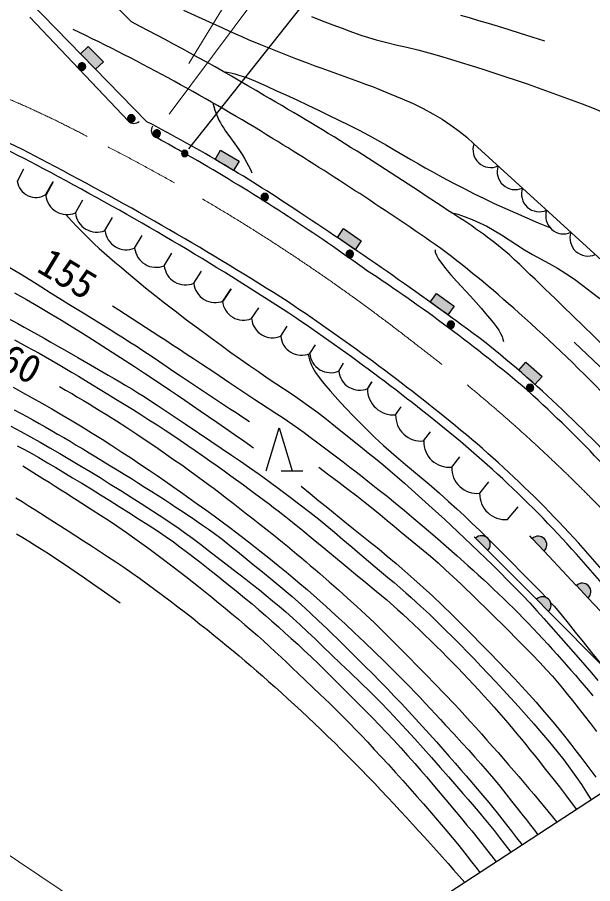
# Model space of a CAD drawing. Units: millimetres, scale not verified. Extents: x 40000 to 680000, y 20000 to 380000.
# Drawn here: x 504697 to 531381, y 242502 to 282681 of the extents above; entities that cross this region are included whole.
import ezdxf
from ezdxf.enums import TextEntityAlignment as Align

# ---------------------------------------------------------------- set-up
doc = ezdxf.new("R2010")
doc.units = ezdxf.units.MM
doc.header["$LTSCALE"] = 1000
doc.linetypes.add('CHAIN', pattern=[18.5, 12, -1.5, 3.5, -1.5])
for name, color, linetype, lineweight in [('M-BGD', 7, 'Continuous', 25), ('M-BMK', 2, 'CHAIN', 13), ('M-BMK-SRVR', 3, 'Continuous', 25), ('M-STR-HTXT', 7, 'Continuous', 13), ('M-STR-STRC', 7, 'Continuous', 25)]:
    doc.layers.add(name, color=color, linetype=linetype, lineweight=lineweight)
doc.styles.add('ＭＳ ゴシック', font='')
doc.styles.get('ＭＳ ゴシック').set_extended_font_data('MS Gothic')

msp = doc.modelspace()

# ---------------------------------------------------------------- hatches: boundary and pattern name
at = {"layer": 'M-BGD'}
for points in [[(508329, 280270), (507630, 280985), (507987, 281335), (508686, 280620)], [(507869, 280396, 0.41422), (507694, 280571, 0.41422), (507519, 280396, 1)], [(510158, 277990, 0.41422), (509983, 278165, 0.41422), (509808, 277990, 0.41422), (509983, 277815, 0.41422)], [(511341, 277292, 0.41422), (511166, 277467, 0.41422), (510991, 277292, 1)], [(512609, 276369, 0.41421), (512459, 276519, 0.41421), (512309, 276369, 1)], [(514728, 275584), (513868, 276094), (514120, 276526), (514986, 276012)], [(516349, 274343, 0.99999), (515999, 274343, 0.99999)], [(520368, 271905), (519541, 272466), (519820, 272881), (520650, 272318)], [(520292, 271709, 0.41422), (520117, 271884, 0.41422), (519942, 271709, 0.41421), (520117, 271534, 0.41421)], [(524657, 268889), (523846, 269473), (524137, 269880), (524951, 269293)], [(524978, 268421, 0.41422), (524803, 268596, 0.41422), (524628, 268421, 0.41421), (524803, 268246, 0.41421)], [(528704, 265651), (527952, 266311), (528279, 266690), (529037, 266024)], [(528655, 265497, 0.99999), (528305, 265497, 0.99999)], [(526516, 257957, 1), (525952, 258524)], [(529126, 257927, 1), (528579, 258510)], [(531171, 255748, 0.41421), (531189, 256313, 0.41421), (530624, 256331)], [(529334, 255125, 0.41421), (529336, 255691, 0.41421), (528770, 255692)]]:
    msp.add_hatch(color=256, dxfattribs=at).paths.add_polyline_path(points)

# ---------------------------------------------------------------- linework, layer by layer
for p, q in [((507969, 284477), (509996, 282465)), ((510705, 277840), (505254, 283416)), ((509856, 277869), (505278, 282681)), ((525871, 276814), (533749, 269632)), ((504697, 275076), (505002, 275658)), ((506364, 275044), (506015, 274425)), ((506022, 274468), (506364, 275044)), ((507389, 273610), (507740, 274217)), ((508762, 272794), (509117, 273391)), ((510136, 271978), (510493, 272564)), ((511510, 271162), (511870, 271738)), ((512883, 270346), (513246, 270911)), ((514581, 270073), (514216, 269518)), ((514257, 269530), (514622, 270085)), ((515564, 268707), (515894, 269214)), ((516912, 267897), (517206, 268356)), ((533495, 264772), (530520, 267618)), ((518259, 267087), (518518, 267497)), ((519607, 266277), (519831, 266639)), ((521143, 265780), (520939, 265461)), ((520953, 265467), (521143, 265780)), ((522241, 264247), (522500, 264620)), ((523542, 263033), (523857, 263459)), ((524842, 261820), (525214, 262299)), ((516936, 261650), (517936, 261650)), ((526140, 260607), (526571, 261139)), ((527437, 259395), (527928, 259978)), ((525952, 258524), (525886, 258590)), ((526516, 257957), (525952, 258524)), ((528579, 258510), (528460, 258637)), ((529126, 257927), (528579, 258510)), ((528770, 255692), (526516, 257957)), ((530617, 256338), (529126, 257927)), ((529334, 255125), (528770, 255692)), ((533090, 253703), (531177, 255741)), ((531936, 252511), (529334, 255125))]:
    msp.add_line(p, q, dxfattribs=at)
for points in [[(512399, 283015), (513590, 282468), (513897, 282328), (514205, 282188), (514512, 282051), (514817, 281916), (515116, 281785), (515409, 281658), (515971, 281422), (516512, 281202), (517050, 280989), (517602, 280775), (518185, 280551), (518496, 280435), (518820, 280316), (519155, 280196), (520181, 279831), (520518, 279709), (520846, 279588), (521162, 279468), (521460, 279350), (522021, 279123), (522549, 278903), (523048, 278683), (523520, 278455), (523971, 278212), (524400, 277954), (524803, 277687), (525182, 277409), (525538, 277119), (525871, 276814)], [(518333, 282715), (518842, 282518), (519325, 282334), (519758, 282173), (520113, 282043), (520407, 281936), (520681, 281841), (520976, 281748), (521333, 281643), (521766, 281529), (522247, 281413), (522756, 281293), (523274, 281168), (523782, 281035), (524279, 280893), (524780, 280745), (525282, 280590), (525787, 280432), (526293, 280271), (526802, 280106), (527314, 279938), (527827, 279766), (528340, 279591), (528851, 279413), (529362, 279231), (529875, 279046), (530386, 278857), (530888, 278667), (531377, 278477), (531853, 278285)], [(525251, 282784), (525656, 282666), (526081, 282541), (526528, 282407), (526999, 282265), (527494, 282113), (528016, 281951), (528565, 281778), (529143, 281594)], [(514236, 280171), (514423, 280138), (514604, 280100), (514787, 280056), (514975, 280002), (515174, 279938), (515367, 279869), (515551, 279798), (515750, 279713), (515990, 279607), (516297, 279470), (516690, 279293), (517154, 279082), (517656, 278850), (518167, 278611), (518657, 278378), (519131, 278149), (519609, 277916), (520082, 277680), (520544, 277445), (520986, 277214), (521407, 276984), (521812, 276753), (522204, 276525), (522583, 276304), (522951, 276091), (523296, 275893), (523617, 275707), (523932, 275525), (524262, 275341), (524625, 275145), (525025, 274936), (525447, 274720), (525889, 274499), (526347, 274276), (526819, 274053), (527305, 273831), (527806, 273607), (528323, 273382), (528854, 273156), (529399, 272931)], [(513765, 278716), (513811, 278539), (513862, 278374), (513917, 278216), (513977, 278065), (514044, 277918), (514114, 277782), (514189, 277658), (514269, 277537), (514359, 277407), (514460, 277259), (514579, 277088), (514858, 276701), (514996, 276504), (515118, 276317), (515227, 276138), (515330, 275961), (515423, 275789), (515506, 275623), (515576, 275464)], [(524796, 273632), (525128, 273545), (525461, 273436), (525796, 273305), (526133, 273156), (526474, 272990), (526816, 272801), (527159, 272586), (527859, 272124), (528221, 271898), (528593, 271686), (529361, 271270), (529751, 271049), (530139, 270807), (530530, 270537), (530926, 270245), (531322, 269942), (531711, 269637)], [(506939, 273536), (507213, 273242), (507477, 272964), (507735, 272699), (507991, 272445), (508248, 272196), (508494, 271966), (508727, 271756), (508965, 271549), (509225, 271327), (509526, 271074), (509870, 270785), (510243, 270473), (510645, 270143), (511072, 269797), (511523, 269441), (512014, 269062), (512549, 268657), (513099, 268245), (513639, 267845), (514143, 267476), (514605, 267142), (515045, 266830), (515467, 266535), (515878, 266249), (516285, 265968), (516682, 265700), (517441, 265200), (517820, 264945), (518208, 264669), (518613, 264365), (519030, 264041), (519447, 263709), (520246, 263068), (520614, 262773), (520967, 262490), (521309, 262213), (521646, 261936), (521982, 261654), (522319, 261364), (522653, 261070), (522983, 260776), (523308, 260484), (523932, 259921), (524229, 259652), (524522, 259384), (524817, 259111), (525122, 258825), (525437, 258529), (525758, 258224), (526083, 257912), (526412, 257593), (526744, 257266), (527083, 256930), (527428, 256584), (527776, 256232), (528121, 255876), (528460, 255519), (528792, 255159), (529120, 254795), (529444, 254428), (530710, 252984), (531019, 252629), (531323, 252275), (531621, 251922)], [(524072, 271898), (524076, 271795), (524133, 271650), (524236, 271470), (524379, 271260), (524556, 271025), (524787, 270748), (525079, 270423), (525707, 269746), (525975, 269450), (526202, 269191), (526412, 268952), (526601, 268731), (526767, 268527), (526907, 268338), (527022, 268166), (527113, 268010), (527179, 267871), (527221, 267748), (527238, 267641)], [(504315, 271088), (504842, 270778), (505321, 270484), (505785, 270192), (506264, 269889), (506790, 269560), (507079, 269382), (507697, 269002), (508346, 268604), (508673, 268402), (508998, 268201), (509316, 268003), (509624, 267809), (509920, 267621), (510201, 267439), (510471, 267262), (510734, 267088), (510990, 266917), (511243, 266747), (512005, 266232), (512268, 266055), (512540, 265874), (514541, 264545), (514843, 264347), (515149, 264145), (515461, 263940)], [(504562, 269907), (505118, 269592), (505672, 269272), (506215, 268952), (506740, 268638), (507239, 268333), (507715, 268035), (508183, 267737), (508657, 267432), (510131, 266480), (510636, 266149), (511183, 265788), (511793, 265378), (512124, 265155), (512465, 264923), (512818, 264682), (513182, 264432), (513559, 264173), (513950, 263904), (514353, 263625), (514772, 263334), (515205, 263033), (515654, 262720)], [(509111, 269300), (509410, 269109), (509713, 268914), (510019, 268717), (510328, 268518), (510640, 268316), (510953, 268113), (511267, 267908), (511583, 267702), (511899, 267495), (512214, 267288), (512534, 267078), (512860, 266862), (513190, 266643), (513854, 266202), (514507, 265766), (515709, 264964), (515977, 264787), (516730, 264293), (516975, 264130), (517221, 263965), (517472, 263793), (517731, 263612), (518001, 263420), (518284, 263214), (518579, 262996), (518883, 262768), (519192, 262534), (519502, 262297), (519810, 262060), (520112, 261826), (520405, 261599), (520685, 261380), (520948, 261174), (521421, 260802), (521843, 260466), (522242, 260143), (522647, 259810), (523085, 259443), (523566, 259036), (524071, 258604), (524586, 258157), (525099, 257706), (525596, 257260), (525837, 257040), (526076, 256822), (526314, 256603), (526549, 256385), (526783, 256166), (527016, 255946), (527247, 255724), (527477, 255500), (527707, 255274), (527935, 255045), (528164, 254812), (528392, 254576), (528620, 254337), (528847, 254096), (529073, 253853), (529296, 253610), (529518, 253366), (529737, 253124), (529953, 252882), (530166, 252643), (530375, 252405), (530583, 252167), (530788, 251930), (530991, 251692), (531191, 251456), (531389, 251220)], [(504162, 268781), (504723, 268475), (505017, 268313), (505319, 268145), (505628, 267972), (505940, 267795), (506255, 267615), (506571, 267435), (506884, 267255), (507499, 266900), (507796, 266728), (508084, 266562), (508912, 266086), (509182, 265930), (509452, 265772), (509724, 265611), (510000, 265445), (510282, 265272), (510572, 265091), (510873, 264899), (511185, 264695), (511506, 264483), (511831, 264266), (512158, 264047), (512481, 263828), (513675, 263017), (514624, 262377), (515046, 262090), (515465, 261800), (515906, 261488), (516376, 261149), (516861, 260794), (517347, 260433), (517821, 260075), (518270, 259728), (518675, 259405), (519045, 259102), (519407, 258797), (519792, 258471), (520226, 258104), (520471, 257898), (521299, 257202), (521591, 256956), (521882, 256709), (522169, 256465), (522447, 256226), (522710, 255997), (522955, 255780), (523400, 255376), (523806, 254996), (524185, 254633), (524547, 254278), (524904, 253924), (525250, 253577), (525577, 253243), (525894, 252911), (526213, 252575), (526884, 251859), (527233, 251486), (527585, 251104), (527938, 250716), (528289, 250321), (528646, 249914), (529010, 249494), (529371, 249070), (529717, 248651), (530036, 248247), (530329, 247857), (530606, 247474), (530863, 247100), (531097, 246737), (531308, 246387)], [(504559, 267723), (505127, 267421), (505415, 267264), (505704, 267102), (505996, 266936), (506292, 266767), (506592, 266592), (506897, 266413), (507208, 266228), (507526, 266038), (507851, 265842), (508186, 265639), (508533, 265428), (508894, 265207), (509267, 264978), (509647, 264744), (510031, 264504), (510417, 264263), (510800, 264020), (511178, 263778), (511547, 263539), (511904, 263304), (512253, 263070), (512603, 262831), (512950, 262591), (513293, 262351), (513631, 262112), (513962, 261876), (514283, 261645), (514595, 261420), (515179, 260996), (515446, 260801), (515695, 260617), (515930, 260443), (516153, 260275), (516369, 260112), (516580, 259950), (516791, 259787), (517005, 259620), (517226, 259447), (517456, 259265), (517935, 258881), (518424, 258481), (518919, 258072), (519904, 257253), (520388, 256855), (520867, 256464), (521346, 256069), (521830, 255659), (522322, 255225), (522573, 254997), (522827, 254762), (523085, 254521), (523344, 254276), (523604, 254026), (523864, 253775), (524123, 253521), (524379, 253267), (524631, 253013), (524879, 252761), (525125, 252508), (525370, 252253), (525613, 251996), (525855, 251737), (526094, 251478), (526330, 251220), (526563, 250962), (526792, 250706), (527016, 250453), (527234, 250203), (527449, 249954), (527661, 249704), (527870, 249454), (528075, 249205), (528275, 248959), (528471, 248716), (528662, 248477), (528847, 248245), (529200, 247802), (529528, 247385), (529836, 246989), (530121, 246615), (530384, 246265), (530624, 245941)], [(518184, 267044), (518217, 266914), (518253, 266791), (518295, 266671), (518344, 266552), (518404, 266429), (518467, 266314), (518530, 266208), (518606, 266096), (518706, 265964), (518841, 265796), (519012, 265590), (519212, 265355), (519439, 265096), (519690, 264818), (519964, 264526), (520256, 264221), (520568, 263899), (520906, 263560), (521277, 263200), (521687, 262820), (522162, 262402), (522697, 261948), (523255, 261482), (523796, 261027), (524282, 260607), (524700, 260233), (525077, 259889), (525431, 259559), (525780, 259227), (526144, 258877), (526528, 258501), (526921, 258110), (527312, 257715), (527692, 257329), (528050, 256964), (528378, 256633), (528682, 256329), (528976, 256030), (529239, 255752)], [(504503, 265522), (504943, 265284), (505386, 265040), (505836, 264786), (506296, 264522), (506764, 264249), (507234, 263970), (507703, 263687), (508165, 263403), (508625, 263114), (509087, 262818), (509544, 262521), (509987, 262229), (510411, 261948), (510806, 261682), (511180, 261428), (511541, 261179), (511902, 260928), (512272, 260669), (512655, 260398), (513045, 260121), (513436, 259841), (513821, 259562), (514195, 259286), (514548, 259023), (514884, 258769), (515218, 258514), (515565, 258243), (515942, 257945), (516355, 257614), (516796, 257260), (517251, 256889), (517708, 256508), (518157, 256125), (518593, 255741), (519026, 255352), (519458, 254955), (519895, 254548), (520340, 254129), (520795, 253697), (521259, 253254), (521726, 252801), (522194, 252340), (522659, 251873), (522893, 251633), (523132, 251384), (523374, 251130), (523616, 250873), (523857, 250617), (524094, 250362), (524324, 250114), (524546, 249874), (524956, 249429), (525314, 249041), (525630, 248694), (525921, 248371), (526201, 248053), (526485, 247724), (526777, 247376), (527069, 247020), (527352, 246668), (527620, 246331), (527868, 246019), (528095, 245732), (528307, 245461), (528501, 245210), (528677, 244979), (528834, 244773)], [(506655, 265553), (506938, 265390), (507217, 265229), (507491, 265069), (507761, 264909), (508027, 264750), (508288, 264592), (508546, 264435), (508800, 264278), (509049, 264122), (509296, 263967), (509774, 263660), (510233, 263355), (510678, 263054), (511113, 262755), (511944, 262181), (512320, 261920), (512696, 261655), (513100, 261362), (513559, 261022), (513819, 260826), (514099, 260612), (514395, 260385), (514702, 260148), (515014, 259906), (515328, 259661), (515638, 259418), (515939, 259180), (516227, 258952), (516496, 258737), (516748, 258534), (516989, 258339), (517220, 258150), (517444, 257966), (517662, 257785), (517876, 257606), (518087, 257428), (518298, 257248), (518511, 257067), (518726, 256881), (519160, 256505), (519591, 256127), (520016, 255747), (520437, 255364), (520852, 254979), (521257, 254593), (521652, 254208), (522044, 253818), (522439, 253421), (523664, 252186), (524081, 251759), (524513, 251310), (524965, 250830), (525202, 250573), (525448, 250305), (525700, 250027), (525958, 249742), (526218, 249453), (526478, 249160), (526737, 248868), (526993, 248578), (527242, 248293), (527484, 248015), (527721, 247741), (527956, 247467), (528189, 247194), (528418, 246923), (528645, 246653), (528868, 246386), (529087, 246121), (529302, 245860), (529512, 245602), (529716, 245349)], [(504552, 264481), (505132, 264167), (505420, 264008), (505706, 263848), (505991, 263686), (506276, 263522), (506562, 263356), (506850, 263188), (507140, 263017), (507433, 262842), (507731, 262664), (508033, 262483), (508344, 262295), (508665, 262101), (508992, 261901), (509324, 261697), (509657, 261492), (509987, 261286), (510314, 261082), (510632, 260882), (510941, 260686), (511236, 260497), (511520, 260313), (511798, 260133), (512070, 259955), (512335, 259780), (512593, 259607), (512845, 259438), (513090, 259270), (513328, 259105), (513559, 258942), (513783, 258781), (514193, 258477), (514558, 258192), (514904, 257912), (515256, 257621), (515641, 257305), (516068, 256957), (516520, 256586), (516982, 256203), (517437, 255818), (517869, 255440), (518276, 255069), (518669, 254698), (519051, 254329), (519789, 253605), (520146, 253257), (520493, 252916), (520832, 252579), (521168, 252242), (521505, 251900), (521843, 251553), (522179, 251204), (522513, 250854), (522843, 250503), (523168, 250153), (523492, 249799), (523815, 249441), (524132, 249084), (524438, 248737), (524728, 248407), (525002, 248092), (525263, 247789), (525511, 247498), (526186, 246705), (526378, 246480), (526563, 246262), (526751, 246036), (526953, 245786), (527168, 245516), (527388, 245235), (527616, 244940), (527853, 244628), (528103, 244296)], [(504403, 263723), (504861, 263476), (505307, 263229), (505751, 262978), (506205, 262719), (506668, 262451), (507133, 262178), (507600, 261900), (508068, 261618), (508534, 261332), (509010, 261036), (509498, 260729), (509979, 260421), (510438, 260127), (511537, 259416), (511834, 259220), (512133, 259017), (512457, 258789), (512814, 258528), (513188, 258246), (513568, 257954), (514301, 257388), (514969, 256876), (515290, 256628), (515606, 256380), (515923, 256127), (516234, 255874), (516538, 255625), (516841, 255371), (517151, 255104), (517476, 254817), (517811, 254510), (518151, 254188), (518503, 253851), (518872, 253495), (519264, 253119), (519690, 252714), (520147, 252281), (520617, 251834), (521081, 251384), (521524, 250942), (521941, 250509), (522346, 250076), (522741, 249644), (523129, 249214), (523513, 248786), (523905, 248348), (524302, 247897), (524687, 247456), (525357, 246686), (525606, 246401), (525804, 246175), (525977, 245976), (526151, 245771), (526351, 245528), (526576, 245252), (526806, 244963), (527047, 244655), (527306, 244323), (527585, 243958)], [(516236, 261650), (516836, 263650), (517436, 261650)], [(504691, 262814), (504965, 262665), (505225, 262523), (505691, 262263), (506102, 262025), (506484, 261798), (507263, 261328), (507686, 261071), (508117, 260808), (508551, 260539), (508987, 260268), (509421, 259995), (509866, 259715), (510321, 259428), (510771, 259140), (511202, 258860), (511598, 258593), (511941, 258352), (512241, 258131), (512526, 257914), (513157, 257422), (513548, 257117), (513976, 256780), (514417, 256429), (514846, 256085), (515237, 255765), (515584, 255475), (515903, 255203), (516205, 254940), (516502, 254678), (516804, 254409), (517107, 254139), (517403, 253874), (517699, 253604), (518005, 253321), (518327, 253017), (518674, 252682), (519040, 252323), (519414, 251952), (519785, 251581), (520832, 250534), (521167, 250196), (521498, 249857), (521826, 249513), (522156, 249159), (522488, 248795), (522814, 248433), (523126, 248083), (523414, 247756), (523673, 247458), (523907, 247183), (524128, 246921), (524574, 246387), (525053, 245815), (525295, 245525), (525535, 245235), (525771, 244946), (526003, 244659), (526233, 244371), (526460, 244085), (526684, 243799), (526905, 243514)], [(504945, 261878), (505878, 261297), (506166, 261116), (506445, 260942), (506714, 260772), (506976, 260607), (507230, 260446), (507478, 260287), (508164, 259847), (508553, 259597), (508924, 259353), (509312, 259091), (509753, 258783), (510253, 258428), (510789, 258041), (511351, 257629), (511928, 257196), (512508, 256749), (512802, 256518), (513103, 256280), (513410, 256035), (513719, 255785), (514031, 255532), (514342, 255276), (514651, 255019), (514955, 254763), (515254, 254509), (515545, 254257), (515830, 254007), (516110, 253757), (516387, 253505), (516660, 253254), (516930, 253003), (517197, 252753), (517461, 252503), (517723, 252254), (518727, 251294), (518960, 251071), (519189, 250851), (519418, 250628), (519648, 250401), (519884, 250166), (520129, 249918), (520385, 249654), (520656, 249370), (520945, 249063), (521253, 248732), (521575, 248383), (521906, 248022), (522241, 247653), (522576, 247281), (522906, 246913), (523225, 246552), (523530, 246205), (523816, 245877), (524088, 245561), (524354, 245249), (524613, 244942), (524863, 244641), (525105, 244347), (525337, 244061), (525558, 243785), (525768, 243518), (525964, 243263), (526147, 243020)], [(518676, 261814), (519151, 261462), (519601, 261125), (520029, 260800), (520437, 260486), (520828, 260181), (521193, 259891), (521530, 259616), (521853, 259349), (522173, 259083), (522502, 258809), (522840, 258531), (523179, 258254), (523520, 257974), (523862, 257685), (524207, 257384), (524559, 257064), (524917, 256728), (525275, 256386), (526581, 255125), (526876, 254837), (527176, 254540), (527493, 254224), (527838, 253877), (528205, 253507), (528574, 253130), (528928, 252763), (529246, 252421), (529518, 252118), (529754, 251841), (529975, 251573), (530197, 251297), (530438, 250994), (530706, 250657), (530988, 250298), (531275, 249928), (531556, 249558)], [(517866, 260931), (518278, 260590), (518686, 260256), (519090, 259927), (519890, 259277), (520285, 258960), (521064, 258343), (521456, 258027), (521857, 257695), (522264, 257348), (522676, 256992), (523093, 256625), (523516, 256243), (523947, 255844), (524394, 255419), (524857, 254968), (525323, 254507), (525778, 254052), (526209, 253616), (526617, 253201), (527010, 252797), (527389, 252402), (527752, 252017), (528102, 251641), (528436, 251273), (528755, 250915), (529059, 250566), (529351, 250226), (529630, 249894), (529893, 249575), (530139, 249268), (530374, 248968), (530605, 248669), (530836, 248366), (531068, 248059), (531296, 247752), (531522, 247443)], [(504630, 260402), (504915, 260226), (505199, 260048), (505485, 259866), (505776, 259680), (506075, 259488), (507047, 258863), (507762, 258405), (508132, 258167), (508507, 257924), (508885, 257677), (509263, 257427), (509637, 257175), (510006, 256922), (510367, 256669), (510723, 256413), (511079, 256151), (511436, 255886), (511790, 255617), (512142, 255347), (512490, 255078), (512832, 254809), (513168, 254544), (513496, 254283), (513814, 254027), (514121, 253780), (514416, 253540), (514701, 253305), (514978, 253073), (515252, 252842), (515523, 252610), (515796, 252375), (516071, 252134), (516353, 251884), (516643, 251625), (516941, 251357), (517244, 251081), (517550, 250800), (517859, 250514), (518170, 250223), (518482, 249929), (518794, 249631), (519105, 249331), (519415, 249030), (519721, 248727), (520027, 248422), (520334, 248111), (520642, 247796), (520949, 247478), (521255, 247158), (521559, 246837), (521860, 246518), (522158, 246200), (522452, 245885), (522741, 245574), (523026, 245266), (523308, 244959), (523587, 244653), (523863, 244348), (524136, 244045), (524406, 243744), (524671, 243445), (524933, 243148), (525192, 242854), (525446, 242562)], [(504662, 258730), (504954, 258552), (505232, 258381), (505494, 258219), (505735, 258069), (506147, 257808), (506484, 257588), (506786, 257385), (507805, 256689), (508189, 256424), (508589, 256146), (509468, 255532)], [(529412, 255562), (529587, 255367), (529912, 254986), (530239, 254586), (530576, 254163), (530935, 253712), (531325, 253228), (531541, 252965), (531775, 252681), (532792, 251452), (533039, 251150), (533272, 250863), (533487, 250596), (533677, 250355), (534012, 249920), (534305, 249527), (534548, 249186), (534732, 248907), (534849, 248697)]]:
    msp.add_lwpolyline(points, dxfattribs=at)
for points in [[(508329, 280270), (507630, 280985), (507987, 281335), (508686, 280620)], [(514728, 275584), (513868, 276094), (514120, 276526), (514986, 276012)], [(520368, 271905), (519541, 272466), (519820, 272881), (520650, 272318)], [(524657, 268889), (523846, 269473), (524137, 269880), (524951, 269293)], [(528704, 265651), (527952, 266311), (528279, 266690), (529037, 266024)]]:
    msp.add_lwpolyline(points, close=True, dxfattribs=at)
for points in [[(507869, 280396, 0.41422), (507694, 280571, 0.41422), (507519, 280396, 1)], [(510158, 277990, 0.41422), (509983, 278165, 0.41422), (509808, 277990, 0.41422), (509983, 277815, 0.41422)], [(511341, 277292, 0.41422), (511166, 277467, 0.41422), (510991, 277292, 1)], [(512609, 276369, 0.41421), (512459, 276519, 0.41421), (512309, 276369, 1)], [(516349, 274343, 0.99999), (515999, 274343, 0.99999)], [(520292, 271709, 0.41422), (520117, 271884, 0.41422), (519942, 271709, 0.41421), (520117, 271534, 0.41421)], [(524978, 268421, 0.41422), (524803, 268596, 0.41422), (524628, 268421, 0.41421), (524803, 268246, 0.41421)], [(528655, 265497, 0.99999), (528305, 265497, 0.99999)], [(526516, 257957, 1), (525952, 258524)], [(529126, 257927, 1), (528579, 258510)], [(531171, 255748, 0.41421), (531189, 256313, 0.41421), (530624, 256331)], [(529334, 255125, 0.41421), (529336, 255691, 0.41421), (528770, 255692)]]:
    msp.add_lwpolyline(points, format="xyb", close=True, dxfattribs=at)
for centre, radius, start, end in [((455528, 176748), 118924, 59.35316, 62.7413), ((464896, 193535), 98203, 58.27668, 64.42785), ((489742, 246206), 33930, 61.1694, 78.9735), ((489757, 246287), 33515, 61.2321, 79.2715), ((445022, 156189), 141975, 55.87972, 59.93509), ((510109, 278110), 350, 223.5727, 313.5727), ((477228, 213436), 72584, 56.041, 62.53474), ((511259, 277440), 350, 147.75, 237.75), ((465606, 194198), 94590, 60.39963, 61.27088), ((427185, 131750), 170588, 55.38791, 58.41469), ((526656, 276545), 830, 161.0651, 294.2268), ((465606, 194198), 94590, 54.90722, 60.21791), ((438130, 147335), 145120, 57.06566, 62.16657), ((438892, 146845), 145535, 57.42174, 62.49481), ((527781, 275519), 830, 161.0651, 294.2268), ((505554, 275196), 866, 187.9701, 302.7471), ((507007, 274531), 998, 186.1014, 292.4893), ((528907, 274493), 830, 161.0651, 294.2268), ((419758, 124306), 178628, 53.3575, 56.72129), ((513069, 254613), 22351, 49.7112, 58.7618), ((530032, 273467), 830, 161.0651, 294.2268), ((508381, 273716), 998, 186.0982, 292.4891), ((509754, 272900), 998, 186.0983, 292.4854), ((531158, 272441), 830, 161.0651, 294.2268), ((493605, 230968), 51229, 47.9018, 53.4943), ((511128, 272084), 998, 186.1018, 292.4782), ((311036, 43398), 314596, 44.60877, 46.51701), ((465606, 194198), 94590, 54.22917, 54.85778), ((512502, 271268), 998, 186.1088, 292.4673), ((477225, 204582), 79444, 49.9615, 56.65111), ((513876, 270452), 998, 186.1195, 292.4525), ((515186, 269604), 973, 185.0841, 292.8777), ((462133, 186894), 99293, 50.32778, 56.27914), ((462133, 186894), 98878, 50.32877, 56.27674), ((479781, 214667), 72596, 43.65948, 48.43137), ((516533, 268793), 973, 185.0702, 292.8913), ((517881, 267983), 973, 185.0549, 292.906), ((489494, 221779), 58840, 41.21029, 51.19596), ((519228, 267172), 972, 185.038, 292.9219), ((520574, 266362), 972, 185.0193, 292.9389), ((522137, 265441), 1199, 179.0171, 274.9897), ((480527, 213171), 70808, 39.53308, 47.45782), ((523435, 264222), 1194, 178.8064, 275.153), ((490700, 222029), 54014, 38.6977, 49.8587), ((524732, 263005), 1190, 178.6582, 275.2692), ((490700, 222029), 53599, 38.6919, 49.8569), ((526029, 261790), 1188, 178.5531, 275.3523), ((527325, 260576), 1186, 178.4782, 275.412)]:
    msp.add_arc(centre, radius, start, end, dxfattribs=at)
at = {"layer": 'M-BMK'}
for centre, radius, start, end in [((486593, 237090), 45396, 61.9629, 79.6653), ((468088, 197252), 89290, 51.89136, 63.4979), ((476200, 205766), 77592, 41.63886, 52.72502)]:
    msp.add_arc(centre, radius, start, end, dxfattribs=at)
at = {"layer": 'M-BMK-SRVR'}
msp.add_line((538441, 251041), (513906, 235033), dxfattribs=at)
at = {"layer": 'M-STR-HTXT'}
for p, q in [((530224, 302925), (511736, 278195)), ((520145, 292782), (512646, 280543)), ((515695, 236201), (489234, 253918))]:
    msp.add_line(p, q, dxfattribs=at)
at = {"layer": 'M-STR-STRC'}
msp.add_line((512648, 276585), (522563, 289106), dxfattribs=at)

# ---------------------------------------------------------------- texts
at = {"layer": 'M-BGD', "style": 'ＭＳ ゴシック'}
for s, rotation, p in [('155', 328.903, (506490, 269891)), ('160', 332.592, (503981, 265886))]:
    msp.add_text(s, height=1320, rotation=rotation, dxfattribs=at).set_placement(p, align=Align.BOTTOM_CENTER)

doc.saveas('drawing.dxf')
